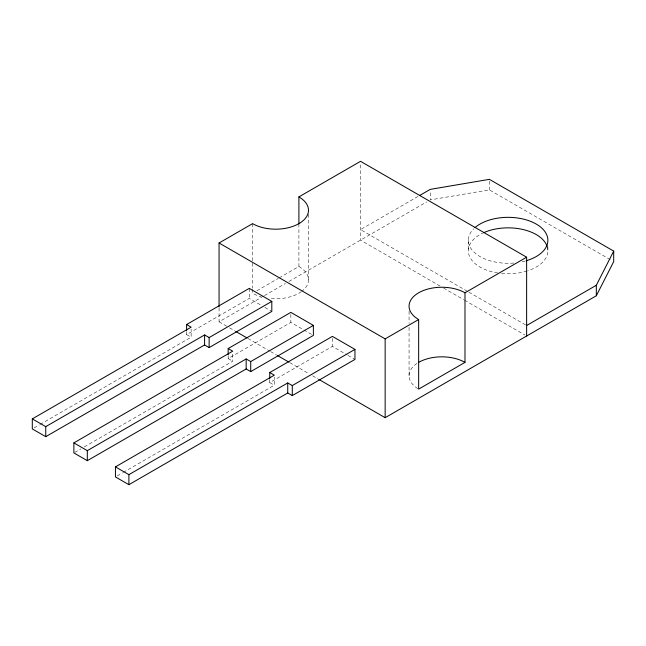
<?xml version="1.0" encoding="UTF-8"?>
<svg xmlns="http://www.w3.org/2000/svg" width="646" height="646" viewBox="0 0 646 646"><rect width="100%" height="100%" fill="white"/><g stroke="black" fill="none" stroke-linecap="round" stroke-linejoin="round"><path stroke-width="0.48" stroke-dasharray="3.23 2.42" d="M418.043 196.424L360.541 229.621L468.059 291.693M256.866 290.757L278.313 278.378M279.169 277.877L298.904 266.483L298.904 225.139M186.597 331.576L186.597 334.58L249.267 298.404L261.404 305.413M34.044 427.91L39.285 424.89M40.157 424.382L191.143 337.212L191.143 329.185M219.067 307.843L219.067 321.805L263.608 296.094M264.48 295.585L285.435 283.489M288.932 281.47L426.756 201.899M228.167 355.575L228.167 358.587L290.837 322.402L302.974 329.412M74.742 452.418L80.855 448.889M84.343 446.87L232.721 361.211L232.721 353.184M269.737 379.582L269.737 382.585L332.407 346.401L347.152 354.912M117.192 475.916L122.425 472.888M123.297 472.387L274.292 385.218L274.292 377.191M610.22 259.619L489.393 189.859L430.244 199.889L430.244 191.289M468.931 292.202L526.627 325.511M440.087 286.057L360.541 240.126L360.541 163.325M443.584 288.076L463.691 299.679M464.563 300.188L524.875 335.008M264.876 307.415L271.813 311.42M303.846 329.912L311.647 334.418M348.016 355.413L354.953 359.418M219.067 321.805L228.684 327.361M229.556 327.861L234.805 330.889M247.911 338.464L269.77 351.077M270.642 351.585L276.763 355.114M289.876 362.689L309.103 373.792M312.599 375.81L317.848 378.839M186.597 334.58L191.143 337.212M228.167 358.587L232.721 361.211M269.737 382.585L274.292 385.218M547.897 246.998L547.897 250.818M489.393 181.26L489.393 189.859M468.334 240.304L468.334 250.818M409.063 311.202L409.063 323.307M409.063 327.344L409.063 375.746M332.407 338.383L332.407 346.401M308.497 214.31L308.497 279.863M290.837 314.376L290.837 322.402M252.578 223.645L252.578 288.189M252.578 289.198L252.578 293.236A32.76 18.912 0 0 0 261.024 296.756M249.267 288.374L249.267 298.404M547.194 246.538A39.777 22.965 0 0 1 528 270.706M527.104 270.997A39.777 22.965 0 0 1 501.506 273.468M497.816 273A39.777 22.965 0 0 1 469.279 255.792A39.777 22.965 0 0 1 482.538 233.222M525.246 261.032A39.777 22.965 0 0 1 521.387 261.961M513.78 263.043A39.777 22.965 0 0 1 475.173 253.184A39.777 22.965 0 0 1 473.663 228.821M417.817 388.617A32.76 18.912 0 0 1 417.817 362.882M298.904 266.483A32.76 18.912 0 0 1 302.102 291.088M301.351 291.653A32.76 18.912 0 0 1 269.107 298.379"/><path stroke-width="0.97" d="M318.72 379.339L385.153 417.696L596.323 295.771L596.323 285.266L613.7 251.116L489.393 179.346L430.244 189.375L419.787 195.415M596.323 295.771L613.7 261.622L613.7 251.116M219.067 306.842L219.067 242.993L252.578 223.645A32.76 18.912 0 0 0 298.904 223.645A32.76 18.912 0 0 0 298.904 196.901L360.541 161.314L526.627 257.205L526.627 336.017M186.597 324.55L249.267 288.374L271.813 301.383L271.813 311.42L209.143 347.596L204.588 344.972L45.745 436.68L32.3 428.92L32.3 418.891L191.143 327.183L186.597 324.55L186.597 330.574M32.3 418.891L45.745 426.651L204.588 334.943L209.143 337.567L271.813 301.383M228.167 348.557L290.837 312.373L313.383 325.39L313.383 335.419L250.713 371.603L246.166 368.971L87.315 460.679L73.87 452.919L73.87 442.89L232.721 351.182L228.167 348.557L228.167 354.573M73.87 442.89L87.315 450.65L246.166 358.942L250.713 361.574L313.383 325.39M269.737 372.556L332.407 336.372L354.953 349.389L354.953 359.418L292.283 395.602L287.736 392.978L128.893 484.686L115.448 476.926L115.448 466.888L274.292 375.181L269.737 372.556L269.737 378.572M115.448 466.888L128.893 474.657L287.736 382.949L292.283 385.573L354.953 349.389M219.067 242.993L385.153 338.884L418.656 319.536A32.76 18.912 0 0 1 418.656 292.791A32.76 18.912 0 0 1 464.991 292.791L526.627 257.205M526.627 325.511L596.323 285.266M464.991 292.791L464.991 362.374L418.656 389.126L418.656 319.536M235.677 331.398L247.038 337.955M277.635 355.623L288.996 362.18M385.153 338.884L385.153 417.696M298.904 196.901L298.904 224.13M292.283 385.573L292.283 395.602M287.736 382.949L287.736 392.978M250.713 361.574L250.713 371.603M246.166 358.942L246.166 368.971M209.143 337.567L209.143 347.596M204.588 334.943L204.588 344.972M128.893 474.657L128.893 484.686M87.315 450.65L87.315 460.679M45.745 426.651L45.745 436.68M483.434 232.802A39.777 22.965 0 0 1 547.194 246.538M475.028 227.554A39.777 22.965 0 0 1 537.843 225.05A39.777 22.965 0 0 1 526.183 260.766M418.656 362.374A32.76 18.912 0 0 1 464.991 362.374"/></g></svg>
